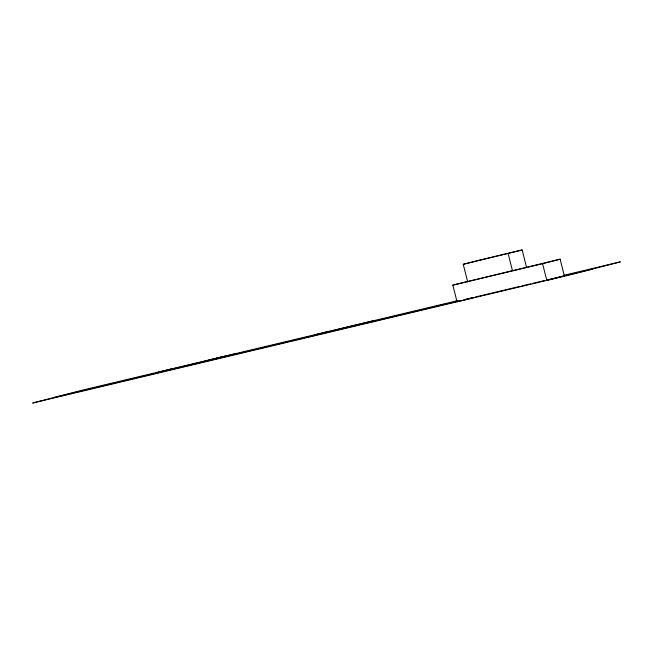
<?xml version="1.0" encoding="UTF-8"?>
<svg xmlns="http://www.w3.org/2000/svg" width="653" height="653" viewBox="0 0 653 653"><rect width="100%" height="100%" fill="white"/><g stroke="black" fill="none" stroke-linecap="round" stroke-linejoin="round"><path stroke-width="0.98" d="M467.703 281.933L463.246 264.302L477.27 260.669L522.155 249.968L526.612 267.599M463.246 264.302L522.155 249.968M452.823 285.124L560.119 259.176L564.331 275.827L546.806 280.366L542.586 263.714L452.823 285.124L457.035 301.776L473.588 297.49M542.586 263.714L560.119 259.176M171.502 368.912L157.479 372.545L220.314 357.558M202.365 361.835L220.869 357.134M209.091 360.227L227.603 355.526M215.825 358.628L234.337 353.926M328.598 331.438L314.575 335.071L373.483 320.737M457.459 300.919L453.721 301.882L457.459 300.992M455.965 301.351L457.835 300.87M457.671 300.658L81.731 390.323L32.65 403.032L571.269 274.562L620.35 261.853L563.808 275.337M53.685 397.587L459.385 300.821M464.348 299.637L473.27 297.507M475.253 297.033L506.124 289.703M507.993 289.23L519.935 286.414M521.878 285.916L530.791 283.826M532.766 283.353L544.602 280.529M546.577 280.064L592.304 269.118M508.132 253.601L512.344 270.244"/></g></svg>
